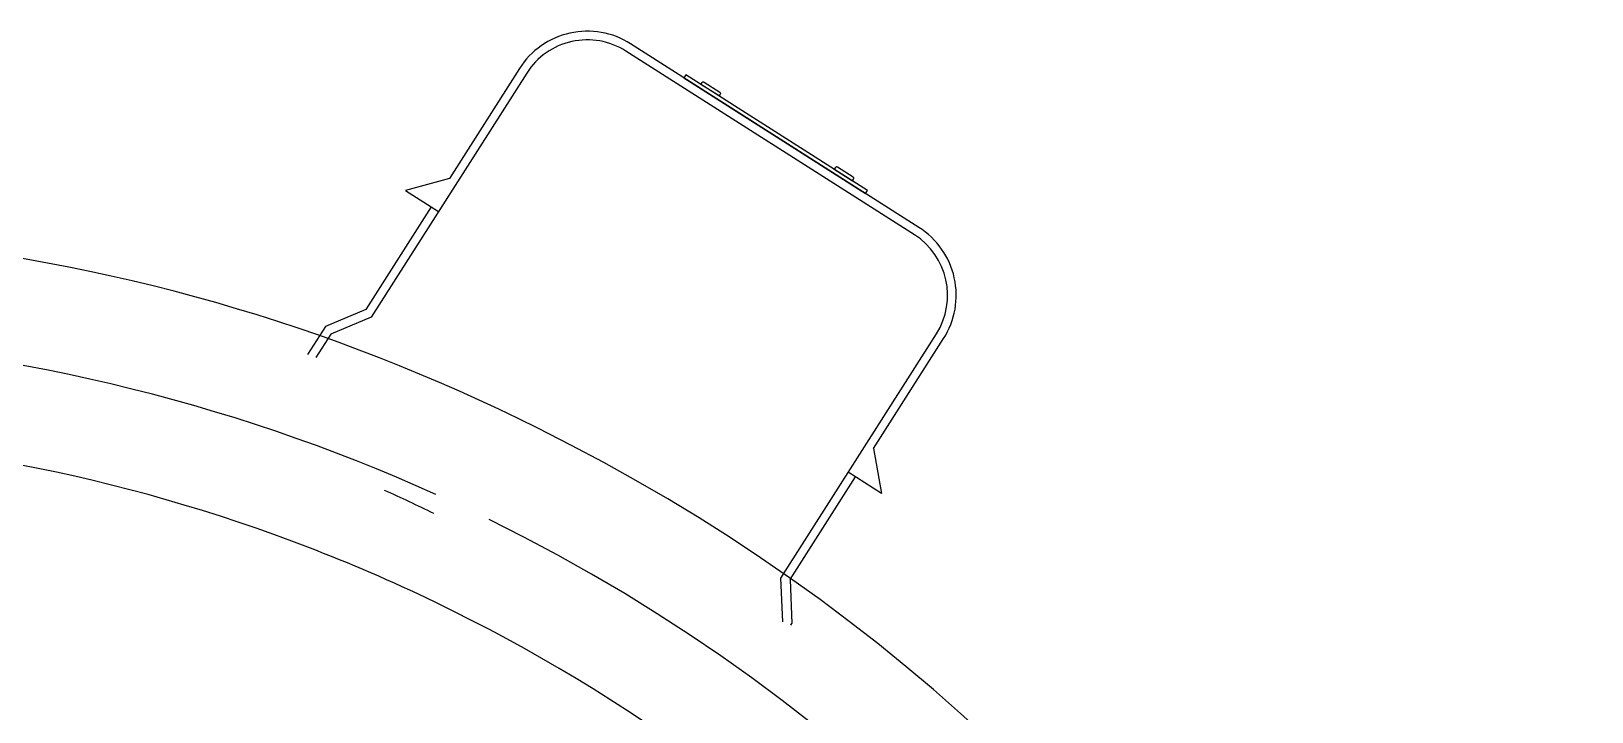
# Model space of a CAD drawing. Extents: x 4438 to 384502, y -178203 to -21188.
# Drawn here: x 381997.7 to 382128.6, y -176804.4 to -176747.4 of the extents above; entities that cross this region are included whole.
import ezdxf

# ---------------------------------------------------------------- set-up
doc = ezdxf.new("R2010")
doc.units = 0
doc.header["$LTSCALE"] = 8
doc.header["$MEASUREMENT"] = 0
doc.layers.add('PL', color=5, linetype='CONTINUOUS')

msp = doc.modelspace()

# ---------------------------------------------------------------- linework, layer by layer
at = {"layer": 'PL', "color": 7, "ltscale": 0.5}
for p, q in [((382071.777, -176764.422), (382047.582, -176749.017)), ((382039.262, -176750.864), (382026.221, -176771.347)), ((382032.775, -176759.706), (382029.08, -176760.704)), ((382029.08, -176760.704), (382031.867, -176762.479)), ((382025.772, -176770.706), (382022.375, -176772.115)), ((382026.221, -176771.347), (382022.824, -176772.756)), ((382022.375, -176772.115), (382020.882, -176774.46)), ((382022.824, -176772.756), (382021.576, -176774.716)), ((382060.582, -176793.225), (382073.624, -176772.742)), ((382068.357, -176782.36), (382069.016, -176786.131)), ((382069.016, -176786.131), (382066.229, -176784.356)), ((382060.741, -176796.899), (382060.58, -176793.224)), ((382061.351, -176793.36), (382061.511, -176797.034)), ((382061.419, -176797.179), (382061.511, -176797.034))]:
    msp.add_line(p, q, dxfattribs=at)
msp.add_lwpolyline([(382068.357, -176782.36), (382074.234, -176773.13, 0.4142136), (382072.165, -176763.812), (382047.97, -176748.407, 0.4142136), (382038.652, -176750.476), (382032.775, -176759.706)], format="xyb", dxfattribs=at)
msp.add_lwpolyline([(382067.854, -176760.71), (382052.605, -176751.001), (382052.443, -176751.255), (382067.692, -176760.964)], close=True, dxfattribs=at)
for points in [[(382055.493, -176752.626), (382055.396, -176752.778), (382053.871, -176751.808), (382053.969, -176751.655, -0.4142136), (382054.135, -176751.618), (382055.457, -176752.46, -0.4142136)], [(382065.16, -176758.78), (382065.063, -176758.933), (382066.587, -176759.904), (382066.685, -176759.751, 0.4142136), (382066.648, -176759.585), (382065.326, -176758.743, 0.4142136)]]:
    msp.add_lwpolyline(points, format="xyb", close=True, dxfattribs=at)
for points in [[(382031.257, -176762.09), (382025.772, -176770.706)], [(382061.353, -176793.36), (382066.839, -176784.745)]]:
    msp.add_lwpolyline(points, dxfattribs=at)
for centre, radius, start, end in [((382044.345, -176754.1), 6.026, 57.51549, 147.51549), ((381970.746, -176918.717), 154.534, 63.29789, 84.83303), ((382068.541, -176769.505), 6.026, 327.51549, 57.51549), ((381969.987, -176922.761), 149.818, 65.70221, 87.75686), ((381970.079, -176922.846), 158.527, 283.81178, 63.75286), ((381969.987, -176922.761), 141.592, 69.51177, 90.00184), ((381970.438, -176911.914), 138.293, 63.81114, 65.70221), ((381969.987, -176922.761), 149.818, 270, 63.81114), ((381970.075, -176922.908), 141.699, 64.93004, 69.56606), ((381970.075, -176922.908), 141.699, 21.91255, 64.93004)]:
    msp.add_arc(centre, radius, start, end, dxfattribs=at)

doc.saveas('drawing.dxf')
